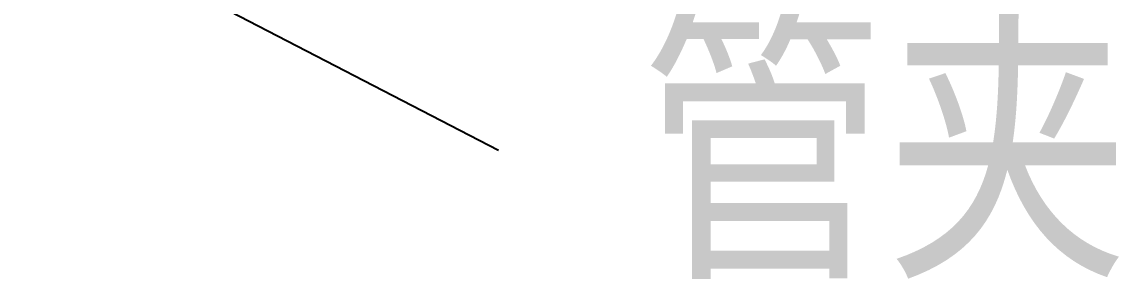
# Model space of a CAD drawing. Extents: x 69728788 to 150676229, y 20333219 to 43663798.
# Drawn here: x 75256832 to 75258058, y 20695245 to 20695533 of the extents above; entities that cross this region are included whole.
import ezdxf

# ---------------------------------------------------------------- set-up
doc = ezdxf.new("R2010")
doc.units = 0
doc.header["$LTSCALE"] = 1000
doc.header["$MEASUREMENT"] = 0
doc.layers.get('0').update_dxf_attribs({"linetype": 'CONTINUOUS'})
doc.dimstyles.get("Standard").update_dxf_attribs({"dimtxt": 0.18, "dimasz": 0.18, "dimexe": 0.18, "dimexo": 0.0625, "dimgap": 0.09, "dimtad": 0, "dimtih": 1, "dimtoh": 1, "dimdec": 4, "dimzin": 0, "dimdsep": 46, "dimtxsty": 'Standard', "dimcen": 0.09, "dimadec": 0, "dimazin": 0, "dimtfac": 1, "dimtdec": 4, "dimtofl": 0, "dimtmove": 0, "dimatfit": 3, "dimfxl": 1, "dimtolj": 1, "dimtzin": 0, "dimarcsym": 0})

# ---------------------------------------------------------------- blocks, each defined once
blk = doc.blocks.new('gfhhrryyfd')
at = {"insert": (3688577.9, -1754654.5), "char_height": 250.906, "attachment_point": 1}
blk.add_mtext('{\\fSimHei|b0|i0|c134|p2;\\W0.8;\\C7;管夹}', dxfattribs=at)
blk.add_leader([(3687886.7, -1754513.1), (3688419.5, -1754789)], dimstyle='Standard', override={"dimgap": 20, "dimtad": 0})

msp = doc.modelspace()

# ---------------------------------------------------------------- block references
at = {"lineweight": -3, "xscale": 0.9999959468841553, "yscale": 0.9999959506094456, "zscale": 0.9999959495959999}
msp.add_blockref('gfhhrryyfd', (71568960.3, 22450171.1), dxfattribs=at)

doc.saveas('drawing.dxf')
